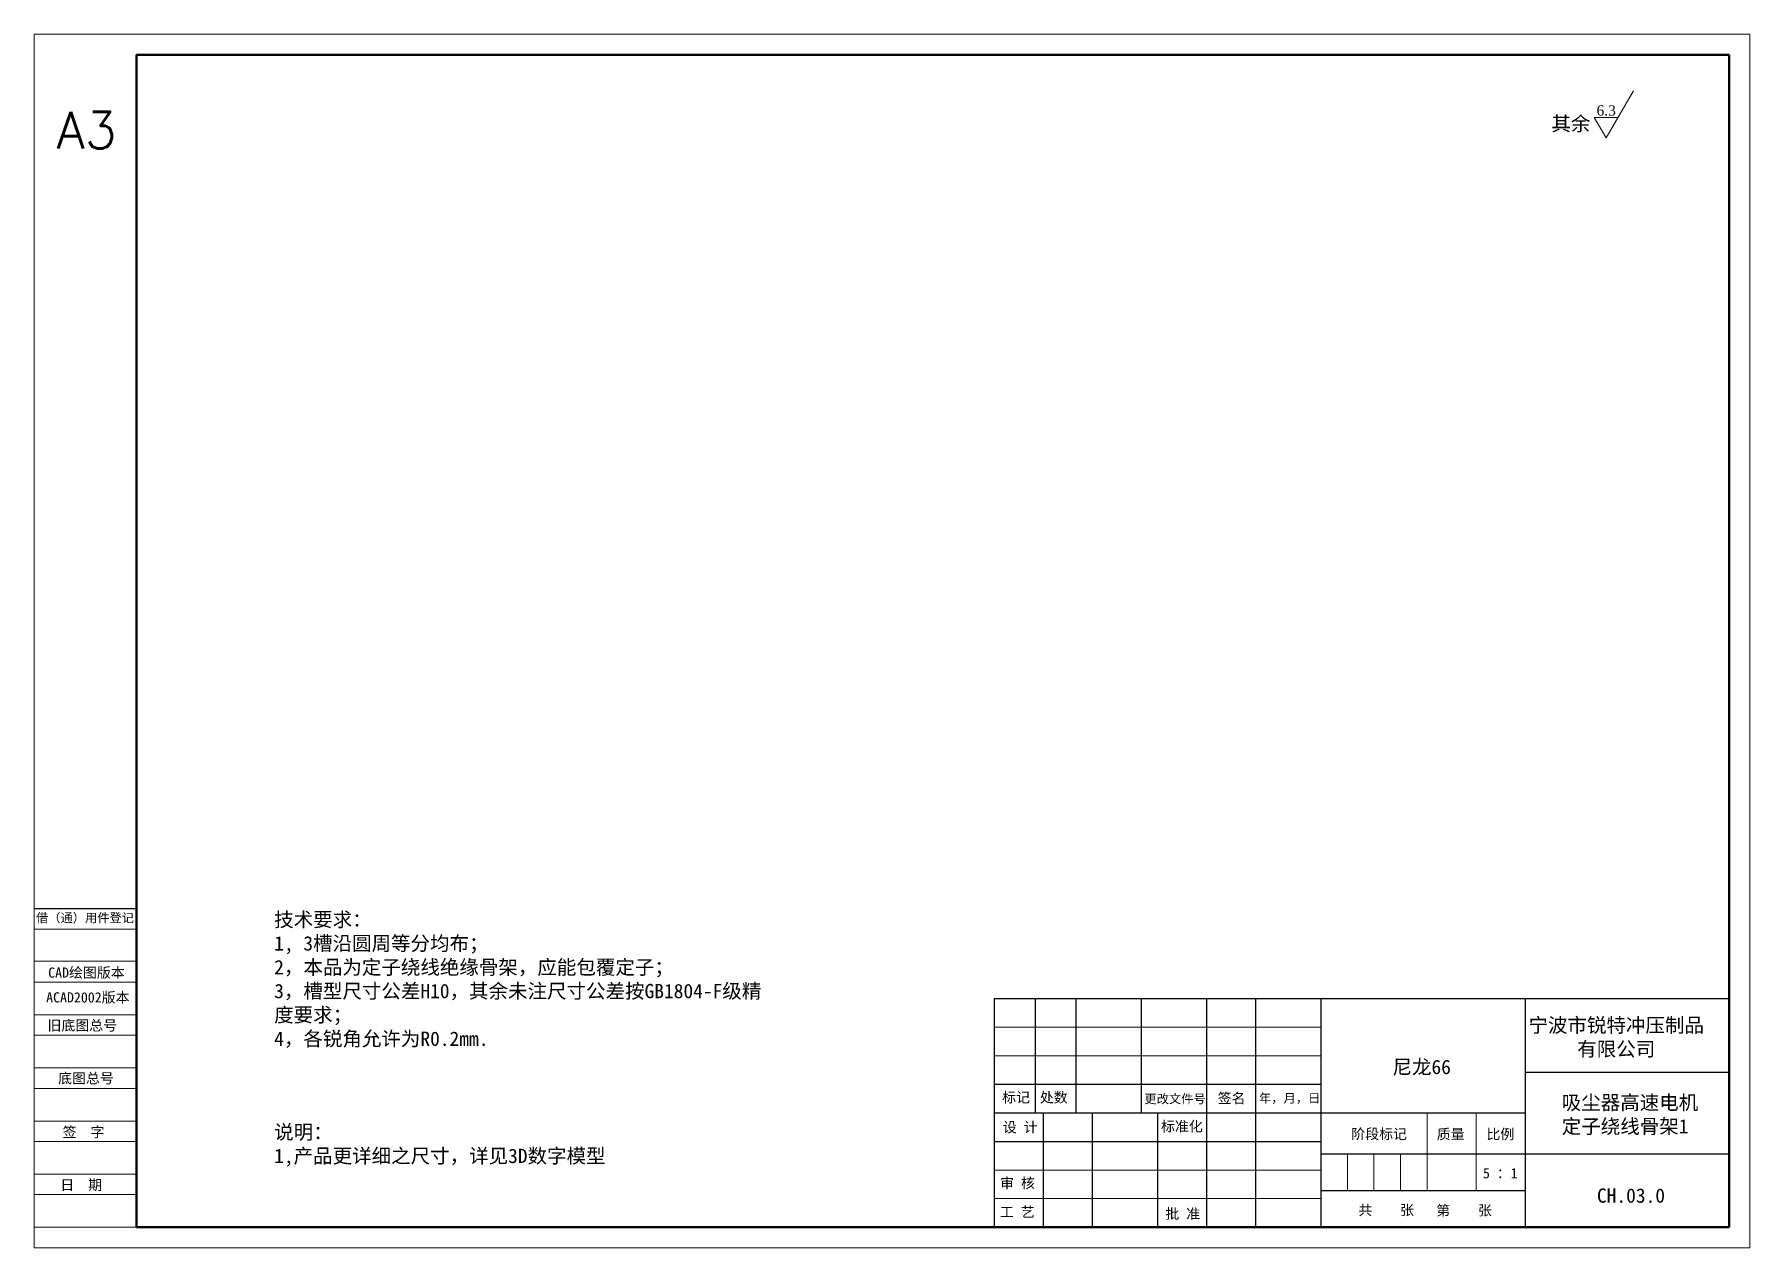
# Model space of a CAD drawing. Header units: millimetres. Extents: x 2881 to 4175, y 614 to 1739.
# Drawn here: x 3463.8 to 3615, y 1081.8 to 1188.7 of the extents above; entities that cross this region are included whole.
import ezdxf

# ---------------------------------------------------------------- set-up
doc = ezdxf.new("R2010")
doc.units = ezdxf.units.MM
for name, color, linetype, lineweight in [('实线', 7, 'Continuous', 25), ('引导线', 6, 'Continuous', 9), ('文本', 3, 'Continuous', 15), ('粗实线', 9, 'Continuous', 50)]:
    doc.layers.add(name, color=color, linetype=linetype, lineweight=lineweight)
doc.styles.add('st', font='txt.shx')
doc.styles.get("Standard").update_dxf_attribs({"font": 'simfang.ttf'})

msp = doc.modelspace()

# ---------------------------------------------------------------- linework, layer by layer
at = {"layer": '实线'}
for p, q in [((3463.8031, 1111.6301), (3472.8031, 1111.6301)), ((3472.8031, 1083.5501), (3472.8031, 1103.7101)), ((3472.8031, 1103.7101), (3472.8031, 1083.5501)), ((3548.4031, 1103.7101), (3613.2031, 1103.7101)), ((3548.4098, 1103.7101), (3548.4098, 1083.5501)), ((3552.0098, 1103.7101), (3552.0098, 1093.6301)), ((3555.6098, 1103.7101), (3555.6098, 1093.6301)), ((3561.3698, 1103.7101), (3561.3698, 1093.6301)), ((3567.1298, 1103.7101), (3567.1298, 1083.5501)), ((3571.4498, 1103.7101), (3571.4498, 1083.5501)), ((3577.2098, 1103.7101), (3577.2098, 1083.5501)), ((3595.2031, 1103.7101), (3595.2031, 1083.5501)), ((3595.2031, 1097.2301), (3613.2031, 1097.2301)), ((3548.4031, 1096.1501), (3577.2098, 1096.1501)), ((3548.4031, 1093.6301), (3577.2098, 1093.6301)), ((3552.7298, 1093.6301), (3552.7298, 1083.5501)), ((3557.0498, 1093.6301), (3557.0498, 1083.5501)), ((3562.8098, 1093.6301), (3562.8098, 1083.5501)), ((3577.2098, 1093.6301), (3595.2031, 1093.6301)), ((3548.4031, 1091.1101), (3577.2098, 1091.1101)), ((3577.2098, 1090.0301), (3613.2031, 1090.0301)), ((3577.2098, 1086.7901), (3595.2031, 1086.7901)), ((3548.4031, 1083.5501), (3613.2031, 1083.5501))]:
    msp.add_line(p, q, dxfattribs=at)
at = {"layer": '引导线'}
for p, q in [((3463.8031, 1188.6701), (3615.0031, 1188.6701)), ((3463.8031, 1081.7501), (3463.8031, 1188.6701)), ((3615.0031, 1081.7501), (3615.0031, 1188.6701)), ((3472.8031, 1109.8301), (3463.8031, 1109.8301)), ((3472.8031, 1107.0079), (3463.8031, 1107.0079)), ((3472.8031, 1105.1501), (3463.8031, 1105.1501)), ((3472.8031, 1102.2701), (3463.8031, 1102.2701)), ((3548.4031, 1101.1901), (3577.2098, 1101.1901)), ((3472.8031, 1100.4701), (3463.8031, 1100.4701)), ((3548.4031, 1098.6701), (3577.2098, 1098.6701)), ((3472.8031, 1097.5901), (3463.8031, 1097.5901)), ((3472.8031, 1095.7901), (3463.8031, 1095.7901)), ((3472.8031, 1092.9101), (3463.8031, 1092.9101)), ((3472.8031, 1091.1101), (3463.8031, 1091.1101)), ((3472.8031, 1088.2301), (3463.8031, 1088.2301)), ((3548.4031, 1088.5901), (3577.2098, 1088.5901)), ((3472.8031, 1086.4301), (3463.8031, 1086.4301)), ((3548.4031, 1086.0701), (3577.2098, 1086.0701)), ((3472.8031, 1083.5501), (3463.8031, 1083.5501)), ((3463.8031, 1081.7501), (3615.0031, 1081.7501))]:
    msp.add_line(p, q, dxfattribs=at)
at = {"layer": '文本'}
for p, q in [((3602.3534, 1179.5347), (3604.7477, 1183.6819)), ((3603.4009, 1181.3491), (3601.3058, 1181.3491)), ((3601.3058, 1181.3491), (3602.3534, 1179.5347))]:
    msp.add_line(p, q, dxfattribs=at)
at = {"layer": '文本', "ltscale": 0.2}
for p, q in [((3586.5631, 1093.6301), (3586.5631, 1086.7901)), ((3590.8831, 1093.6301), (3590.8831, 1086.7901)), ((3579.5431, 1090.0301), (3579.5431, 1086.7901)), ((3581.8831, 1090.0301), (3581.8831, 1086.7901)), ((3584.2231, 1090.0301), (3584.2231, 1086.7901))]:
    msp.add_line(p, q, dxfattribs=at)
at = {"layer": '粗实线'}
for p, q in [((3472.8031, 1083.5501), (3472.8031, 1186.8701)), ((3472.8031, 1186.8701), (3613.2031, 1186.8701)), ((3613.2031, 1083.5501), (3613.2031, 1186.8701)), ((3472.8031, 1083.5501), (3613.2031, 1083.5501))]:
    msp.add_line(p, q, dxfattribs=at)

# ---------------------------------------------------------------- texts
at = {"layer": '实线', "ltscale": 0.2, "insert": (3465.7621, 1181.8501), "char_height": 3.24, "width": 9, "attachment_point": 1, "style": 'st'}
msp.add_mtext('A3', dxfattribs=at)
at = {"layer": '实线', "char_height": 1.26, "attachment_point": 5}
for s, insert, width in [('宁波市锐特冲压制品\\P有限公司', (3603.2389, 1100.2389), 22.744728), ('尼龙66', (3586.0923, 1097.6054), 14.17356), (' 吸尘器高速电机\\P定子绕线骨架1', (3604.023, 1093.422), 22.744728), ('CH.03.0', (3604.5407, 1086.331), 16.5609)]:
    msp.add_mtext(s, dxfattribs=dict(at, insert=insert, width=width))
at = {"layer": '文本'}
for s, insert, char_height, width, attachment_point in [('{\\fTimes New Roman|b0|i0|c0|p18;6.3}', (3601.507, 1182.4093), 0.9, 5.256, 1), ('其余', (3599.2461, 1180.0262), 1.26, 22.744728, 8), ('技术要求：\\P1, 3槽沿圆周等分均布；\\P2，本品为定子绕线绝缘骨架，应能包覆定子；\\P3，槽型尺寸公差H10，其余未注尺寸公差按GB1804-F级精度要求；\\P4，各锐角允许为R0.2mm.\\P   ', (3484.9454, 1104.2728), 1.26, 42.985456, 4), ('说明：\\P1,产品更详细之尺寸，详见3D数字模型\\P   ', (3484.9454, 1089.6756), 1.26, 42.985456, 4)]:
    msp.add_mtext(s, dxfattribs=dict(at, insert=insert, char_height=char_height, width=width, attachment_point=attachment_point))
at = {"layer": '文本', "ltscale": 0.2, "attachment_point": 5}
for s, insert, char_height, width in [('借（通）用件登记', (3468.2715, 1110.7682), 0.792, 18.406296), ('CAD绘图版本', (3468.3994, 1105.9402), 0.9, 27.286927), ('ACAD2002版本', (3468.5228, 1103.7546), 0.9, 21.063427), ('旧底图总号', (3468.0358, 1101.2836), 0.9, 23.827834), ('底图总号', (3468.3573, 1096.628), 0.9, 5.224176), ('标记', (3550.3414, 1094.9472), 0.9, 5.224176), ('处数', (3553.6605, 1094.9394), 0.9, 5.224176), ('更改文件号', (3564.3515, 1094.8201), 0.792, 11.58774), ('签名', (3569.3428, 1094.8775), 0.9, 5.224176), ('年，月，日', (3574.4521, 1094.8698), 0.792, 5.224176), ('签  字', (3468.1376, 1091.8902), 0.9, 5.224176), ('设 计', (3550.7095, 1092.3125), 0.9, 5.224176), ('标准化', (3564.9526, 1092.3944), 0.9, 5.224176), ('阶段标记', (3582.3427, 1091.7266), 0.9, 5.224176), ('质量', (3588.6474, 1091.7057), 0.9, 5.224176), ('比例', (3593.0289, 1091.7057), 0.9, 5.224176), ('5 ：1', (3593.0239, 1088.3088), 0.9, 5.224176), ('日  期', (3467.9366, 1087.2326), 0.9, 5.224176), ('审 核', (3550.4635, 1087.4019), 0.9, 5.224176), ('共    张', (3582.9656, 1085.019), 0.9, 5.224176), ('第    张', (3589.8296, 1084.9866), 0.9, 5.224176), ('工 艺', (3550.4492, 1084.8647), 0.9, 5.224176), ('批 准', (3565.0346, 1084.6968), 0.9, 5.224176)]:
    msp.add_mtext(s, dxfattribs=dict(at, insert=insert, char_height=char_height, width=width))

doc.saveas('drawing.dxf')
